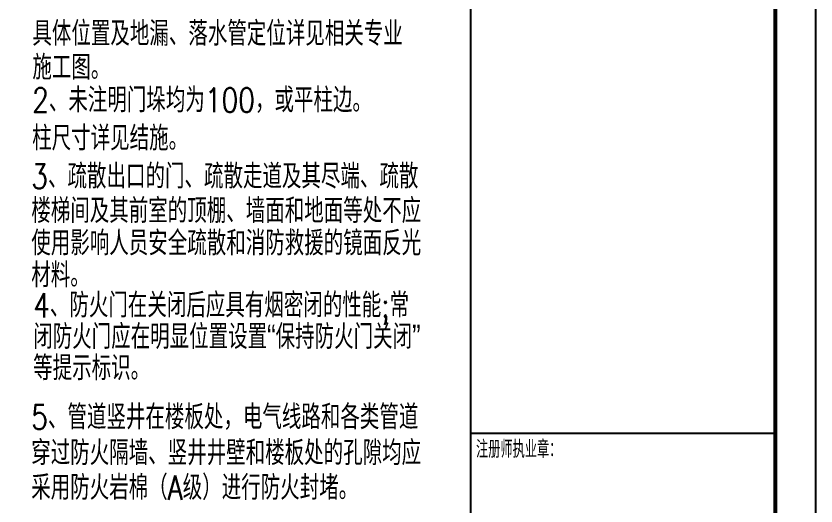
# Model space of a CAD drawing. Extents: x -695846 to 822170, y -413475 to 397179.
# Drawn here: x -481177 to -461480, y 103979 to 116043 of the extents above; entities that cross this region are included whole.
import ezdxf

# ---------------------------------------------------------------- set-up
doc = ezdxf.new("R2010")
doc.units = 0
doc.header["$LTSCALE"] = 1000
doc.header["$MEASUREMENT"] = 0
for name, color, linetype in [('BALCONY', 6, 'Continuous'), ('T-图框-175', 175, 'Continuous'), ('TK', 4, 'Continuous')]:
    doc.layers.add(name, color=color, linetype=linetype)
doc.styles.add('_HZTXT', font='txt.shx', dxfattribs={"width": 0.8, "bigfont": 'HZTXT.shx'})
doc.styles.add('tk', font='txt.shx', dxfattribs={"width": 0.7, "bigfont": 'hztxt.shx'})

# ---------------------------------------------------------------- blocks, each defined once
blk = doc.blocks.new('3er1t35wer1t')
at = {"layer": 'TK', "color": 7}
blk.add_line((313385, 281503), (320878, 281503), dxfattribs=at)
blk.add_lwpolyline([(313385, 263477), (313385, 303477), (320885, 303477), (320885, 263477)], close=True, dxfattribs=at)
at = {"layer": 'TK', "color": 7, "lineweight": -3, "style": 'tk', "width": 0.7}
blk.add_text('注册师执业章：', height=428.6, dxfattribs=at).set_placement((313515, 280897))

msp = doc.modelspace()

# ---------------------------------------------------------------- linework, layer by layer
at = {"layer": 'T-图框-175'}
msp.add_lwpolyline([(-535780, 86744), (-461480, 86744), (-461480, 128744), (-535780, 128744)], close=True, dxfattribs=at)
at = {"layer": 'T-图框-175', "const_width": 100}
msp.add_lwpolyline([(-533280, 87744), (-462480, 87744), (-462480, 127744), (-533280, 127744)], close=True, dxfattribs=at)

# ---------------------------------------------------------------- block references
msp.add_blockref('3er1t35wer1t', (-783365, -175733))

# ---------------------------------------------------------------- texts
at = {"layer": 'BALCONY', "color": 3, "style": '_HZTXT', "width": 0.8}
for s, p in [('具体位置及地漏、落水管定位详见相关专业', (-480773, 115310)), ('施工图。', (-480773, 114479)), ('2、未注明门垛均为100，或平柱边。', (-480779, 113673)), ('柱尺寸详见结施。', (-480779, 112734)), ('3、疏散出口的门、疏散走道及其尽端、疏散', (-480800, 111796)), ('楼梯间及其前室的顶棚、墙面和地面等处不应', (-480800, 110947)), ('使用影响人员安全疏散和消防救援的镜面反光', (-480800, 110150)), ('材料。', (-480800, 109366)), ('4、防火门在关闭后应具有烟密闭的性能;常', (-480754, 108623)), ('闭防火门应在明显位置设置“保持防火门关闭”', (-480754, 107847)), ('等提示标识。', (-480754, 107076)), ('5、管道竖井在楼板处，电气线路和各类管道', (-480802, 105870)), ('穿过防火隔墙、竖井井壁和楼板处的孔隙均应', (-480802, 104987)), ('采用防火岩棉（A级）进行防火封堵。', (-480802, 104133))]:
    msp.add_text(s, height=600, dxfattribs=at).set_placement(p)

doc.saveas('drawing.dxf')
